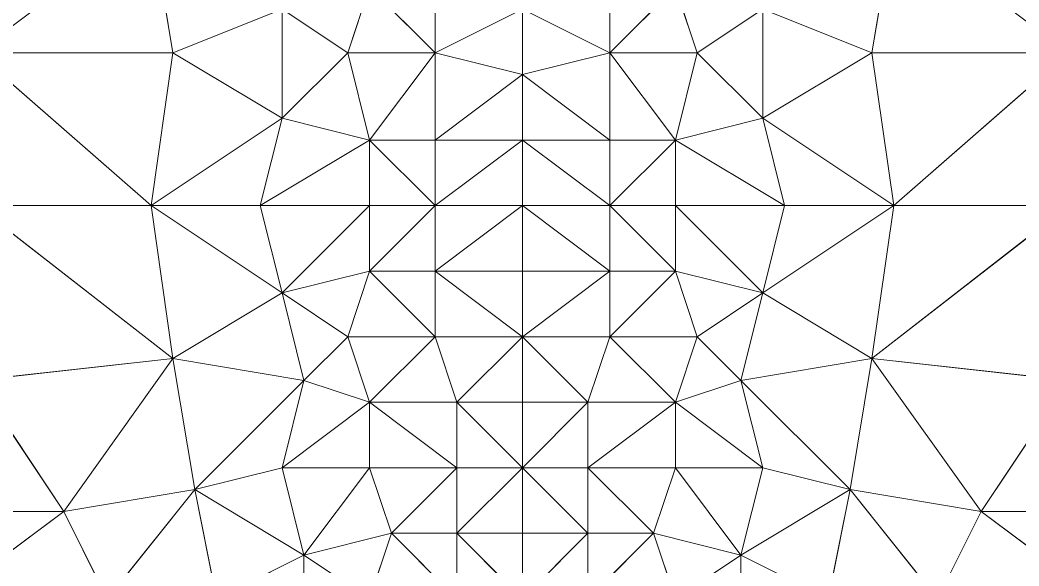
# Model space of a CAD drawing. Header units: metres. Extents: x 0 to 8, y 0 to 4.
# Drawn here: x 1.27 to 1.7273, y 1.135 to 1.385 of the extents above; entities that cross this region are included whole.
import ezdxf

# ---------------------------------------------------------------- set-up
doc = ezdxf.new("R2010")
doc.units = ezdxf.units.M
doc.header["$MEASUREMENT"] = 0
for name, color, linetype, lineweight in [('DL_FE_MESH', 134, 'Continuous', 0), ('DL_FE_MESH_CELLS_2', 132, 'Continuous', 0), ('DL_FE_MESH_CELLS_7', 132, 'Continuous', 0), ('DL_TOPOLOGY', 7, 'Continuous', 0)]:
    doc.layers.add(name, color=color, linetype=linetype, lineweight=lineweight)

msp = doc.modelspace()

# ---------------------------------------------------------------- linework, layer by layer
at = {"layer": 'DL_FE_MESH'}
for p, q in [((1.34, 1.37), (1.33, 1.43)), ((1.67, 1.43), (1.66, 1.37)), ((1.42, 1.37), (1.43, 1.4)), ((1.46, 1.37), (1.43, 1.4)), ((1.46, 1.4), (1.46, 1.37)), ((1.54, 1.37), (1.54, 1.4)), ((1.54, 1.37), (1.57, 1.4)), ((1.57, 1.4), (1.58, 1.37)), ((1.34, 1.37), (1.39, 1.39)), ((1.39, 1.39), (1.39, 1.34)), ((1.42, 1.37), (1.39, 1.39)), ((1.46, 1.37), (1.5, 1.39)), ((1.54, 1.37), (1.5, 1.39)), ((1.61, 1.39), (1.58, 1.37)), ((1.61, 1.34), (1.61, 1.39)), ((1.66, 1.37), (1.61, 1.39)), ((1.25, 1.37), (1.34, 1.37)), ((1.33, 1.3), (1.25, 1.37)), ((1.33, 1.3), (1.34, 1.37)), ((1.39, 1.34), (1.34, 1.37)), ((1.39, 1.34), (1.42, 1.37)), ((1.43, 1.33), (1.42, 1.37)), ((1.42, 1.37), (1.46, 1.37)), ((1.46, 1.37), (1.43, 1.33)), ((1.5, 1.36), (1.46, 1.37)), ((1.46, 1.37), (1.46, 1.33)), ((1.5, 1.36), (1.54, 1.37)), ((1.54, 1.33), (1.54, 1.37)), ((1.58, 1.37), (1.54, 1.37)), ((1.54, 1.37), (1.57, 1.33)), ((1.58, 1.37), (1.57, 1.33)), ((1.58, 1.37), (1.61, 1.34)), ((1.66, 1.37), (1.61, 1.34)), ((1.75, 1.37), (1.66, 1.37)), ((1.66, 1.37), (1.67, 1.3)), ((1.67, 1.3), (1.75, 1.37)), ((1.46, 1.33), (1.5, 1.36)), ((1.54, 1.33), (1.5, 1.36)), ((1.39, 1.34), (1.33, 1.3)), ((1.38, 1.3), (1.39, 1.34)), ((1.43, 1.33), (1.39, 1.34)), ((1.61, 1.34), (1.57, 1.33)), ((1.61, 1.34), (1.67, 1.3)), ((1.61, 1.34), (1.62, 1.3)), ((1.43, 1.33), (1.38, 1.3)), ((1.43, 1.3), (1.43, 1.33)), ((1.43, 1.33), (1.46, 1.33)), ((1.46, 1.3), (1.43, 1.33)), ((1.46, 1.3), (1.5, 1.33)), ((1.5, 1.33), (1.46, 1.33)), ((1.46, 1.33), (1.46, 1.3)), ((1.5, 1.33), (1.54, 1.33)), ((1.54, 1.3), (1.5, 1.33)), ((1.54, 1.3), (1.54, 1.33)), ((1.54, 1.3), (1.57, 1.33)), ((1.57, 1.33), (1.54, 1.33)), ((1.57, 1.33), (1.62, 1.3)), ((1.57, 1.33), (1.57, 1.3)), ((1.25, 1.3), (1.33, 1.3)), ((1.34, 1.23), (1.25, 1.3)), ((1.34, 1.23), (1.33, 1.3)), ((1.33, 1.3), (1.38, 1.3)), ((1.39, 1.26), (1.33, 1.3)), ((1.39, 1.26), (1.38, 1.3)), ((1.38, 1.3), (1.43, 1.3)), ((1.43, 1.3), (1.39, 1.26)), ((1.43, 1.27), (1.43, 1.3)), ((1.43, 1.3), (1.46, 1.3)), ((1.46, 1.3), (1.43, 1.27)), ((1.46, 1.27), (1.5, 1.3)), ((1.5, 1.3), (1.46, 1.3)), ((1.46, 1.3), (1.46, 1.27)), ((1.5, 1.3), (1.54, 1.3)), ((1.54, 1.27), (1.5, 1.3)), ((1.54, 1.27), (1.54, 1.3)), ((1.57, 1.3), (1.54, 1.3)), ((1.54, 1.3), (1.57, 1.27)), ((1.62, 1.3), (1.57, 1.3)), ((1.57, 1.3), (1.61, 1.26)), ((1.57, 1.3), (1.57, 1.27)), ((1.67, 1.3), (1.61, 1.26)), ((1.62, 1.3), (1.61, 1.26)), ((1.67, 1.3), (1.62, 1.3)), ((1.66, 1.23), (1.75, 1.3)), ((1.67, 1.3), (1.66, 1.23)), ((1.75, 1.3), (1.67, 1.3)), ((1.39, 1.26), (1.43, 1.27)), ((1.42, 1.24), (1.43, 1.27)), ((1.43, 1.27), (1.46, 1.27)), ((1.46, 1.24), (1.43, 1.27)), ((1.5, 1.27), (1.46, 1.27)), ((1.46, 1.27), (1.5, 1.24)), ((1.46, 1.27), (1.46, 1.24)), ((1.5, 1.27), (1.54, 1.27)), ((1.54, 1.27), (1.5, 1.24)), ((1.54, 1.24), (1.54, 1.27)), ((1.54, 1.24), (1.57, 1.27)), ((1.57, 1.27), (1.54, 1.27)), ((1.57, 1.27), (1.61, 1.26)), ((1.57, 1.27), (1.58, 1.24)), ((1.34, 1.23), (1.39, 1.26)), ((1.39, 1.26), (1.4, 1.22)), ((1.42, 1.24), (1.39, 1.26)), ((1.61, 1.26), (1.58, 1.24)), ((1.6, 1.22), (1.61, 1.26)), ((1.66, 1.23), (1.61, 1.26)), ((1.4, 1.22), (1.42, 1.24)), ((1.43, 1.21), (1.42, 1.24)), ((1.42, 1.24), (1.46, 1.24)), ((1.46, 1.24), (1.43, 1.21)), ((1.5, 1.24), (1.46, 1.24)), ((1.46, 1.24), (1.47, 1.21)), ((1.47, 1.21), (1.5, 1.24)), ((1.5, 1.24), (1.54, 1.24)), ((1.53, 1.21), (1.5, 1.24)), ((1.53, 1.21), (1.54, 1.24)), ((1.58, 1.24), (1.54, 1.24)), ((1.54, 1.24), (1.57, 1.21)), ((1.58, 1.24), (1.57, 1.21)), ((1.58, 1.24), (1.6, 1.22)), ((1.25, 1.22), (1.34, 1.23)), ((1.29, 1.16), (1.34, 1.23)), ((1.35, 1.17), (1.34, 1.23)), ((1.34, 1.23), (1.4, 1.22)), ((1.66, 1.23), (1.6, 1.22)), ((1.66, 1.23), (1.65, 1.17)), ((1.66, 1.23), (1.75, 1.22)), ((1.66, 1.23), (1.71, 1.16)), ((1.29, 1.16), (1.25, 1.22)), ((1.4, 1.22), (1.35, 1.17)), ((1.39, 1.18), (1.4, 1.22)), ((1.43, 1.21), (1.4, 1.22)), ((1.6, 1.22), (1.57, 1.21)), ((1.6, 1.22), (1.65, 1.17)), ((1.6, 1.22), (1.61, 1.18)), ((1.75, 1.22), (1.71, 1.16)), ((1.43, 1.21), (1.39, 1.18)), ((1.43, 1.18), (1.43, 1.21)), ((1.43, 1.21), (1.47, 1.21)), ((1.47, 1.18), (1.43, 1.21)), ((1.5, 1.21), (1.47, 1.21)), ((1.47, 1.21), (1.5, 1.18)), ((1.47, 1.21), (1.47, 1.18)), ((1.5, 1.21), (1.53, 1.21)), ((1.53, 1.21), (1.5, 1.18)), ((1.53, 1.18), (1.53, 1.21)), ((1.53, 1.18), (1.57, 1.21)), ((1.57, 1.21), (1.53, 1.21)), ((1.57, 1.21), (1.61, 1.18)), ((1.57, 1.21), (1.57, 1.18)), ((1.35, 1.17), (1.39, 1.18)), ((1.4, 1.14), (1.39, 1.18)), ((1.39, 1.18), (1.43, 1.18)), ((1.43, 1.18), (1.4, 1.14)), ((1.44, 1.15), (1.43, 1.18)), ((1.43, 1.18), (1.47, 1.18)), ((1.47, 1.18), (1.44, 1.15)), ((1.47, 1.15), (1.5, 1.18)), ((1.5, 1.18), (1.47, 1.18)), ((1.47, 1.18), (1.47, 1.15)), ((1.5, 1.18), (1.53, 1.18)), ((1.53, 1.15), (1.5, 1.18)), ((1.53, 1.15), (1.53, 1.18)), ((1.57, 1.18), (1.53, 1.18)), ((1.53, 1.18), (1.56, 1.15)), ((1.57, 1.18), (1.56, 1.15)), ((1.61, 1.18), (1.57, 1.18)), ((1.57, 1.18), (1.6, 1.14)), ((1.61, 1.18), (1.6, 1.14)), ((1.65, 1.17), (1.61, 1.18)), ((1.29, 1.16), (1.35, 1.17)), ((1.35, 1.17), (1.31, 1.12)), ((1.36, 1.12), (1.35, 1.17)), ((1.4, 1.14), (1.35, 1.17)), ((1.65, 1.17), (1.6, 1.14)), ((1.65, 1.17), (1.64, 1.12)), ((1.65, 1.17), (1.71, 1.16)), ((1.65, 1.17), (1.69, 1.12)), ((1.29, 1.16), (1.21, 1.16)), ((1.25, 1.13), (1.29, 1.16)), ((1.31, 1.12), (1.29, 1.16)), ((1.71, 1.16), (1.69, 1.12)), ((1.71, 1.16), (1.79, 1.16)), ((1.71, 1.16), (1.75, 1.13)), ((1.4, 1.14), (1.44, 1.15)), ((1.43, 1.12), (1.44, 1.15)), ((1.44, 1.15), (1.47, 1.15)), ((1.47, 1.12), (1.44, 1.15)), ((1.5, 1.15), (1.47, 1.15)), ((1.47, 1.15), (1.5, 1.12)), ((1.47, 1.15), (1.47, 1.12)), ((1.5, 1.15), (1.53, 1.15)), ((1.53, 1.15), (1.5, 1.12)), ((1.53, 1.12), (1.53, 1.15)), ((1.53, 1.12), (1.56, 1.15)), ((1.56, 1.15), (1.53, 1.15)), ((1.56, 1.15), (1.6, 1.14)), ((1.56, 1.15), (1.57, 1.12)), ((1.36, 1.12), (1.4, 1.14)), ((1.4, 1.14), (1.4, 1.09)), ((1.43, 1.12), (1.4, 1.14)), ((1.6, 1.14), (1.57, 1.12)), ((1.6, 1.14), (1.64, 1.12)), ((1.6, 1.09), (1.6, 1.14))]:
    msp.add_line(p, q, dxfattribs=at)
at = {"layer": 'DL_FE_MESH_CELLS_2'}
for points in [[(1.66, 1.37), (1.67, 1.43), (1.61, 1.39)], [(1.75, 1.37), (1.67, 1.43), (1.66, 1.37)], [(1.75, 1.37), (1.75, 1.43), (1.67, 1.43)], [(1.5, 1.39), (1.54, 1.37), (1.54, 1.4)], [(1.54, 1.37), (1.57, 1.4), (1.54, 1.4)], [(1.58, 1.37), (1.57, 1.4), (1.54, 1.37)], [(1.61, 1.39), (1.57, 1.4), (1.58, 1.37)], [(1.61, 1.34), (1.61, 1.39), (1.58, 1.37)], [(1.66, 1.37), (1.61, 1.39), (1.61, 1.34)], [(1.5, 1.36), (1.54, 1.33), (1.54, 1.37)], [(1.57, 1.33), (1.58, 1.37), (1.54, 1.37)], [(1.57, 1.33), (1.54, 1.37), (1.54, 1.33)], [(1.61, 1.34), (1.58, 1.37), (1.57, 1.33)], [(1.67, 1.3), (1.66, 1.37), (1.61, 1.34)], [(1.67, 1.3), (1.75, 1.37), (1.66, 1.37)], [(1.75, 1.3), (1.75, 1.37), (1.67, 1.3)], [(1.62, 1.3), (1.61, 1.34), (1.57, 1.33)], [(1.67, 1.3), (1.61, 1.34), (1.62, 1.3)], [(1.5, 1.33), (1.54, 1.3), (1.54, 1.33)], [(1.54, 1.3), (1.57, 1.33), (1.54, 1.33)], [(1.57, 1.3), (1.57, 1.33), (1.54, 1.3)], [(1.62, 1.3), (1.57, 1.33), (1.57, 1.3)], [(1.5, 1.3), (1.54, 1.27), (1.54, 1.3)], [(1.57, 1.27), (1.57, 1.3), (1.54, 1.3)], [(1.57, 1.27), (1.54, 1.3), (1.54, 1.27)], [(1.61, 1.26), (1.62, 1.3), (1.57, 1.3)], [(1.61, 1.26), (1.57, 1.3), (1.57, 1.27)], [(1.61, 1.26), (1.66, 1.23), (1.67, 1.3)], [(1.61, 1.26), (1.67, 1.3), (1.62, 1.3)], [(1.66, 1.23), (1.75, 1.3), (1.67, 1.3)], [(1.75, 1.22), (1.75, 1.3), (1.66, 1.23)], [(1.54, 1.27), (1.5, 1.24), (1.54, 1.24)], [(1.54, 1.24), (1.57, 1.27), (1.54, 1.27)], [(1.58, 1.24), (1.57, 1.27), (1.54, 1.24)], [(1.61, 1.26), (1.57, 1.27), (1.58, 1.24)], [(1.6, 1.22), (1.61, 1.26), (1.58, 1.24)], [(1.66, 1.23), (1.61, 1.26), (1.6, 1.22)], [(1.5, 1.24), (1.53, 1.21), (1.54, 1.24)], [(1.57, 1.21), (1.54, 1.24), (1.53, 1.21)], [(1.57, 1.21), (1.58, 1.24), (1.54, 1.24)], [(1.6, 1.22), (1.58, 1.24), (1.57, 1.21)], [(1.6, 1.22), (1.65, 1.17), (1.66, 1.23)], [(1.71, 1.16), (1.66, 1.23), (1.65, 1.17)], [(1.71, 1.16), (1.75, 1.22), (1.66, 1.23)], [(1.61, 1.18), (1.6, 1.22), (1.57, 1.21)], [(1.61, 1.18), (1.65, 1.17), (1.6, 1.22)], [(1.79, 1.16), (1.75, 1.22), (1.71, 1.16)], [(1.53, 1.21), (1.5, 1.18), (1.53, 1.18)], [(1.53, 1.18), (1.57, 1.21), (1.53, 1.21)], [(1.57, 1.18), (1.57, 1.21), (1.53, 1.18)], [(1.61, 1.18), (1.57, 1.21), (1.57, 1.18)], [(1.5, 1.18), (1.53, 1.15), (1.53, 1.18)], [(1.56, 1.15), (1.57, 1.18), (1.53, 1.18)], [(1.56, 1.15), (1.53, 1.18), (1.53, 1.15)], [(1.6, 1.14), (1.57, 1.18), (1.56, 1.15)], [(1.6, 1.14), (1.61, 1.18), (1.57, 1.18)], [(1.6, 1.14), (1.65, 1.17), (1.61, 1.18)], [(1.6, 1.14), (1.64, 1.12), (1.65, 1.17)], [(1.69, 1.12), (1.65, 1.17), (1.64, 1.12)], [(1.69, 1.12), (1.71, 1.16), (1.65, 1.17)], [(1.69, 1.12), (1.75, 1.13), (1.71, 1.16)], [(1.79, 1.16), (1.71, 1.16), (1.75, 1.13)], [(1.53, 1.15), (1.5, 1.12), (1.53, 1.12)], [(1.53, 1.12), (1.56, 1.15), (1.53, 1.15)], [(1.57, 1.12), (1.56, 1.15), (1.53, 1.12)], [(1.6, 1.14), (1.56, 1.15), (1.57, 1.12)], [(1.6, 1.09), (1.6, 1.14), (1.57, 1.12)], [(1.64, 1.12), (1.6, 1.14), (1.6, 1.09)]]:
    msp.add_3dface(points, dxfattribs=at)
at = {"layer": 'DL_FE_MESH_CELLS_2', "invisible_edges": 1}
for points in [[(1.5, 1.39), (1.5, 1.36), (1.54, 1.37)], [(1.5, 1.36), (1.5, 1.33), (1.54, 1.33)], [(1.5, 1.33), (1.5, 1.3), (1.54, 1.3)], [(1.5, 1.3), (1.5, 1.27), (1.54, 1.27)], [(1.5, 1.27), (1.5, 1.24), (1.54, 1.27)], [(1.5, 1.24), (1.5, 1.21), (1.53, 1.21)], [(1.5, 1.21), (1.5, 1.18), (1.53, 1.21)], [(1.5, 1.18), (1.5, 1.15), (1.53, 1.15)], [(1.5, 1.15), (1.5, 1.12), (1.53, 1.15)]]:
    msp.add_3dface(points, dxfattribs=at)
at = {"layer": 'DL_FE_MESH_CELLS_7'}
for points in [[(1.33, 1.43), (1.25, 1.37), (1.34, 1.37)], [(1.25, 1.43), (1.25, 1.37), (1.33, 1.43)], [(1.33, 1.43), (1.34, 1.37), (1.39, 1.39)], [(1.39, 1.39), (1.42, 1.37), (1.43, 1.4)], [(1.43, 1.4), (1.42, 1.37), (1.46, 1.37)], [(1.43, 1.4), (1.46, 1.37), (1.46, 1.4)], [(1.46, 1.37), (1.5, 1.39), (1.46, 1.4)], [(1.34, 1.37), (1.39, 1.34), (1.39, 1.39)], [(1.39, 1.39), (1.39, 1.34), (1.42, 1.37)], [(1.25, 1.37), (1.25, 1.3), (1.33, 1.3)], [(1.25, 1.37), (1.33, 1.3), (1.34, 1.37)], [(1.34, 1.37), (1.33, 1.3), (1.39, 1.34)], [(1.39, 1.34), (1.43, 1.33), (1.42, 1.37)], [(1.42, 1.37), (1.43, 1.33), (1.46, 1.37)], [(1.46, 1.37), (1.43, 1.33), (1.46, 1.33)], [(1.46, 1.33), (1.5, 1.36), (1.46, 1.37)], [(1.39, 1.34), (1.33, 1.3), (1.38, 1.3)], [(1.39, 1.34), (1.38, 1.3), (1.43, 1.33)], [(1.43, 1.33), (1.38, 1.3), (1.43, 1.3)], [(1.43, 1.33), (1.43, 1.3), (1.46, 1.3)], [(1.43, 1.33), (1.46, 1.3), (1.46, 1.33)], [(1.46, 1.3), (1.5, 1.33), (1.46, 1.33)], [(1.25, 1.3), (1.25, 1.22), (1.34, 1.23)], [(1.25, 1.3), (1.34, 1.23), (1.33, 1.3)], [(1.39, 1.26), (1.33, 1.3), (1.34, 1.23)], [(1.38, 1.3), (1.33, 1.3), (1.39, 1.26)], [(1.38, 1.3), (1.39, 1.26), (1.43, 1.3)], [(1.43, 1.3), (1.39, 1.26), (1.43, 1.27)], [(1.46, 1.3), (1.43, 1.27), (1.46, 1.27)], [(1.43, 1.3), (1.43, 1.27), (1.46, 1.3)], [(1.46, 1.27), (1.5, 1.3), (1.46, 1.3)], [(1.39, 1.26), (1.42, 1.24), (1.43, 1.27)], [(1.43, 1.27), (1.42, 1.24), (1.46, 1.24)], [(1.43, 1.27), (1.46, 1.24), (1.46, 1.27)], [(1.5, 1.24), (1.46, 1.27), (1.46, 1.24)], [(1.34, 1.23), (1.4, 1.22), (1.39, 1.26)], [(1.39, 1.26), (1.4, 1.22), (1.42, 1.24)], [(1.4, 1.22), (1.43, 1.21), (1.42, 1.24)], [(1.42, 1.24), (1.43, 1.21), (1.46, 1.24)], [(1.46, 1.24), (1.43, 1.21), (1.47, 1.21)], [(1.47, 1.21), (1.5, 1.24), (1.46, 1.24)], [(1.34, 1.23), (1.25, 1.22), (1.29, 1.16)], [(1.34, 1.23), (1.29, 1.16), (1.35, 1.17)], [(1.34, 1.23), (1.35, 1.17), (1.4, 1.22)], [(1.21, 1.16), (1.29, 1.16), (1.25, 1.22)], [(1.4, 1.22), (1.35, 1.17), (1.39, 1.18)], [(1.4, 1.22), (1.39, 1.18), (1.43, 1.21)], [(1.43, 1.21), (1.39, 1.18), (1.43, 1.18)], [(1.43, 1.21), (1.43, 1.18), (1.47, 1.18)], [(1.43, 1.21), (1.47, 1.18), (1.47, 1.21)], [(1.5, 1.18), (1.47, 1.21), (1.47, 1.18)], [(1.39, 1.18), (1.35, 1.17), (1.4, 1.14)], [(1.39, 1.18), (1.4, 1.14), (1.43, 1.18)], [(1.43, 1.18), (1.4, 1.14), (1.44, 1.15)], [(1.43, 1.18), (1.44, 1.15), (1.47, 1.18)], [(1.47, 1.18), (1.44, 1.15), (1.47, 1.15)], [(1.47, 1.15), (1.5, 1.18), (1.47, 1.18)], [(1.29, 1.16), (1.31, 1.12), (1.35, 1.17)], [(1.35, 1.17), (1.31, 1.12), (1.36, 1.12)], [(1.4, 1.14), (1.35, 1.17), (1.36, 1.12)], [(1.21, 1.16), (1.25, 1.13), (1.29, 1.16)], [(1.29, 1.16), (1.25, 1.13), (1.31, 1.12)], [(1.4, 1.14), (1.43, 1.12), (1.44, 1.15)], [(1.44, 1.15), (1.43, 1.12), (1.47, 1.12)], [(1.44, 1.15), (1.47, 1.12), (1.47, 1.15)], [(1.5, 1.12), (1.47, 1.15), (1.47, 1.12)], [(1.36, 1.12), (1.4, 1.09), (1.4, 1.14)], [(1.4, 1.14), (1.4, 1.09), (1.43, 1.12)]]:
    msp.add_3dface(points, dxfattribs=at)
at = {"layer": 'DL_FE_MESH_CELLS_7', "invisible_edges": 1}
for points in [[(1.5, 1.36), (1.5, 1.39), (1.46, 1.37)], [(1.5, 1.33), (1.5, 1.36), (1.46, 1.33)], [(1.5, 1.3), (1.5, 1.33), (1.46, 1.3)], [(1.5, 1.27), (1.5, 1.3), (1.46, 1.27)], [(1.5, 1.24), (1.5, 1.27), (1.46, 1.27)], [(1.5, 1.21), (1.5, 1.24), (1.47, 1.21)], [(1.5, 1.18), (1.5, 1.21), (1.47, 1.21)], [(1.5, 1.15), (1.5, 1.18), (1.47, 1.15)], [(1.5, 1.12), (1.5, 1.15), (1.47, 1.15)]]:
    msp.add_3dface(points, dxfattribs=at)
at = {"layer": 'DL_TOPOLOGY'}
msp.add_line((1.5, 2), (1.5, 1), dxfattribs=at)

doc.saveas('drawing.dxf')
